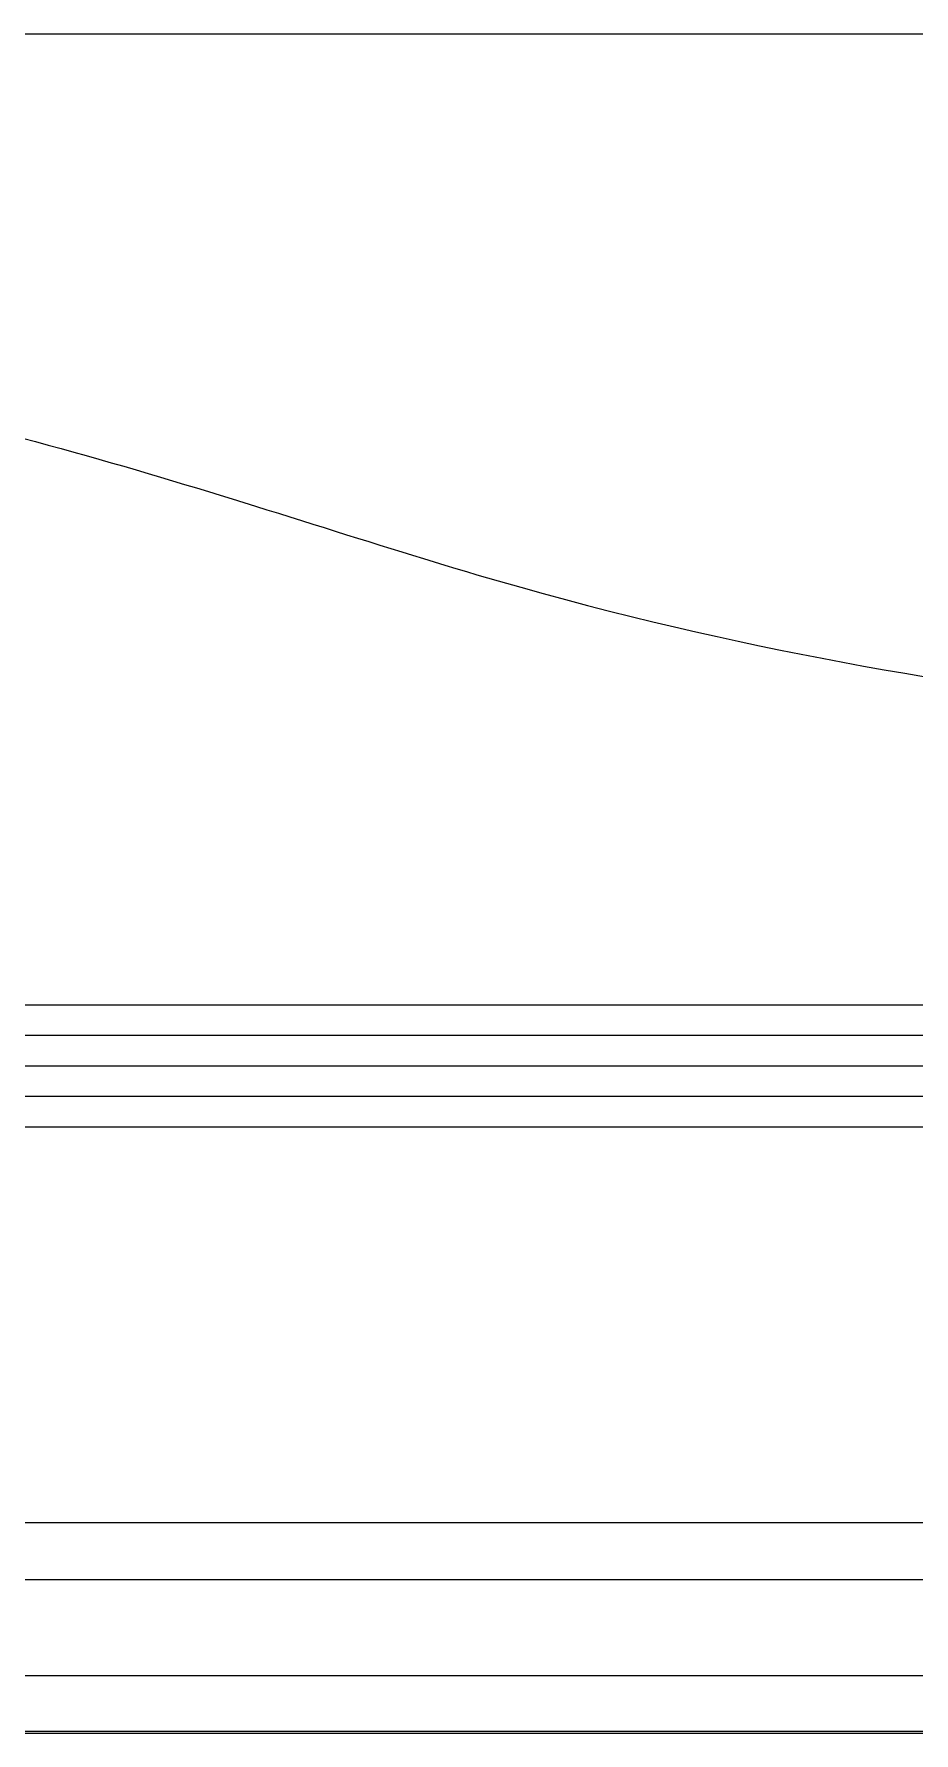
# Model space of a CAD drawing. Header units: inches. Extents: x 11.6 to 54.1, y 10.7 to 35.5.
# Drawn here: x 51.146 to 51.3767, y 21.418 to 21.8631 of the extents above; entities that cross this region are included whole.
import ezdxf

# ---------------------------------------------------------------- set-up
doc = ezdxf.new("R2010")
doc.units = ezdxf.units.IN
doc.header["$MEASUREMENT"] = 0
doc.layers.add('02', color=2, linetype='Continuous')
doc.layers.add('1', color=1, linetype='Continuous')

msp = doc.modelspace()

# ---------------------------------------------------------------- linework, layer by layer
at = {"layer": '02'}
for p, q in [((50.84396, 21.86312), (52.04396, 21.86312)), ((50.84396, 21.60882), (52.04396, 21.60882)), ((50.84396, 21.60082), (52.04396, 21.60082)), ((50.84396, 21.59282), (52.04396, 21.59282)), ((50.84396, 21.58482), (52.04396, 21.58482)), ((50.84396, 21.57682), (52.04396, 21.57682)), ((52.04396, 21.47312), (50.84396, 21.47312)), ((52.04396, 21.45812), (50.84396, 21.45812)), ((50.84396, 21.43312), (52.04396, 21.43312)), ((51.00035, 21.41853), (51.88758, 21.41853))]:
    msp.add_line(p, q, dxfattribs=at)
msp.add_open_spline([(50.84396, 21.78729), (50.90466, 21.78891), (51.08817, 21.78297), (51.27945, 21.7098), (51.38651, 21.69274), (51.44396, 21.68554)], degree=3, knots=[133.462699, 133.462699, 133.462699, 133.462699, 260.1944, 411.808261, 574.921399, 574.921399, 574.921399, 574.921399], dxfattribs=at)
at = {"layer": '1'}
msp.add_line((33.43569, 21.41803), (53.7619, 21.41803), dxfattribs=at)

doc.saveas('drawing.dxf')
